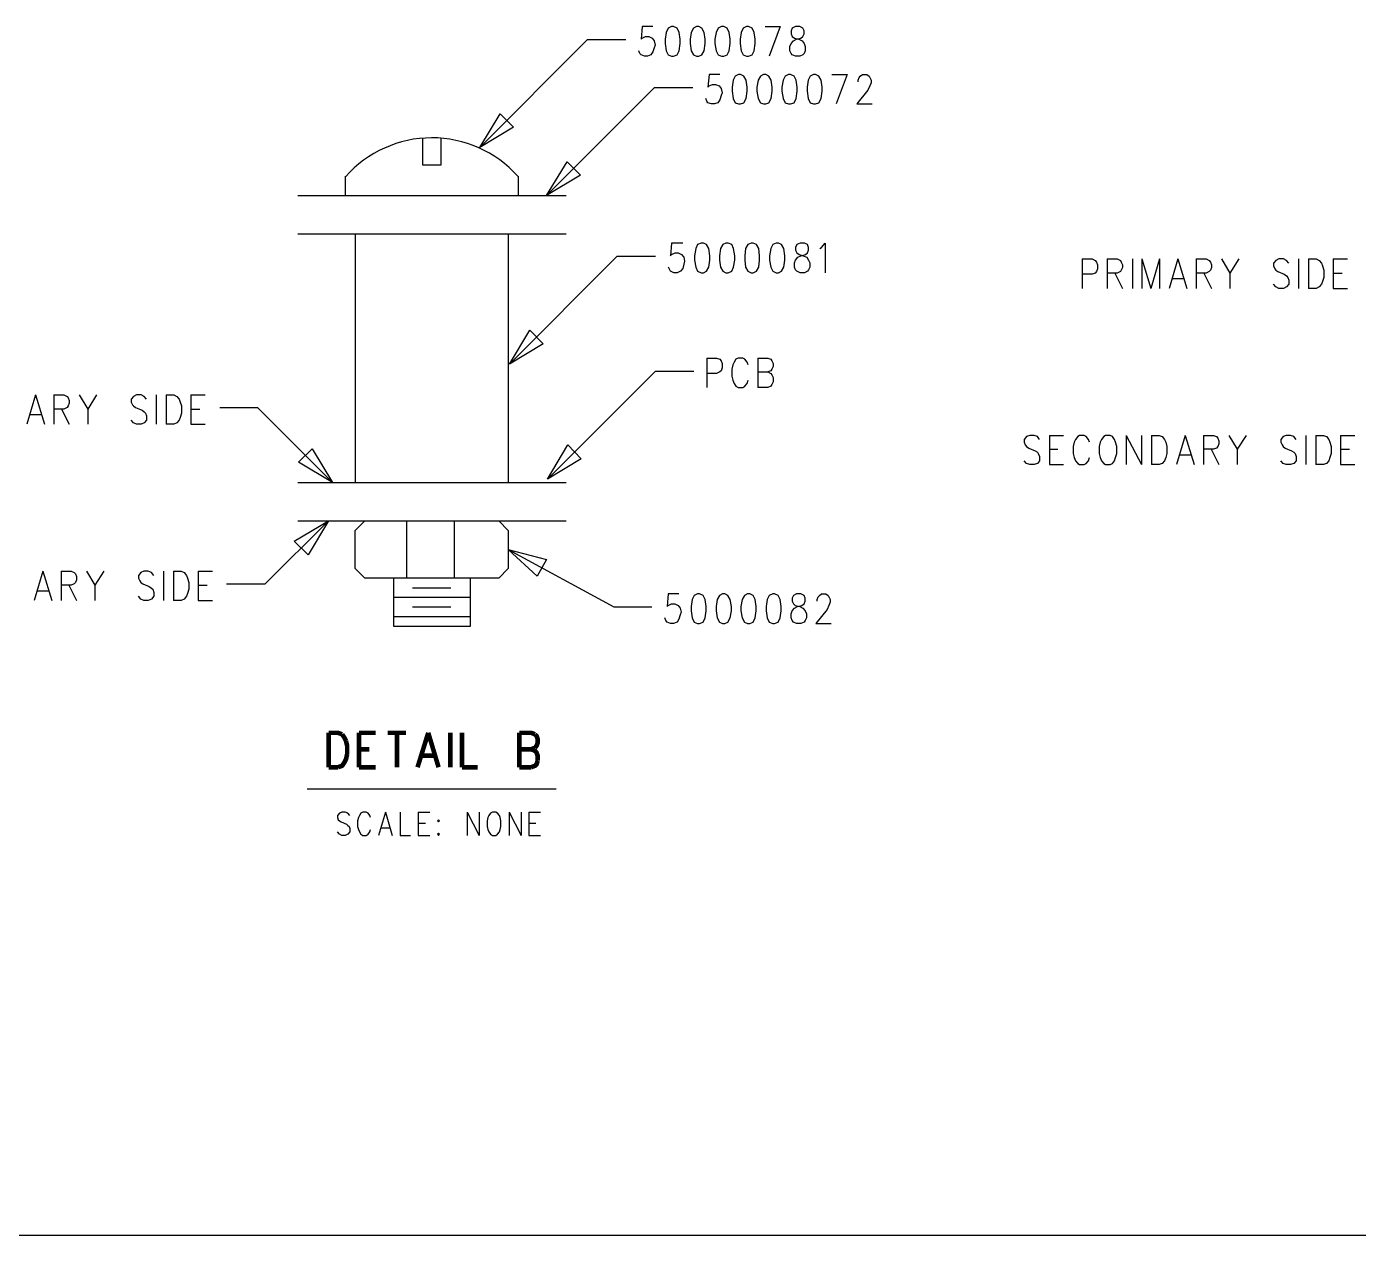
# Model space of a CAD drawing. Extents: x 11.9 to 28.1, y 10.8 to 21.2.
# Drawn here: x 19.888 to 23.369, y 10.799 to 13.957 of the extents above; entities that cross this region are included whole.
import ezdxf

# ---------------------------------------------------------------- set-up
doc = ezdxf.new("R2010")
doc.units = 0
doc.header["$MEASUREMENT"] = 0
doc.layers.add('LAYNR1', color=2, linetype='Continuous')

msp = doc.modelspace()

# ---------------------------------------------------------------- linework, layer by layer
at = {"layer": 'LAYNR1', "color": 7}
for points in [[(21.525, 13.957), (21.497, 13.957), (21.494, 13.924), (21.497, 13.927), (21.506, 13.931), (21.514, 13.931), (21.523, 13.927), (21.528, 13.92), (21.531, 13.909), (21.528, 13.902), (21.525, 13.891), (21.52, 13.883), (21.511, 13.88), (21.503, 13.88), (21.494, 13.883), (21.491, 13.887), (21.488, 13.894)], [(21.818, 13.957), (21.858, 13.957)], [(21.858, 13.957), (21.829, 13.88)], [(21.073, 13.641), (21.354, 13.923)], [(21.354, 13.923), (21.454, 13.923)], [(21.7, 13.832), (21.672, 13.832), (21.669, 13.799), (21.672, 13.802), (21.681, 13.806), (21.689, 13.806), (21.698, 13.802), (21.703, 13.795), (21.706, 13.784), (21.703, 13.777), (21.7, 13.766), (21.695, 13.758), (21.686, 13.755), (21.678, 13.755), (21.669, 13.758), (21.666, 13.762), (21.663, 13.769)], [(21.993, 13.832), (22.033, 13.832)], [(22.033, 13.832), (22.004, 13.755)], [(22.061, 13.813), (22.061, 13.817), (22.064, 13.824), (22.067, 13.828), (22.073, 13.832), (22.084, 13.832), (22.09, 13.828), (22.092, 13.824), (22.095, 13.817), (22.095, 13.81), (22.092, 13.802), (22.087, 13.791), (22.058, 13.755), (22.098, 13.755)], [(21.247, 13.516), (21.529, 13.798)], [(21.529, 13.798), (21.629, 13.798)], [(20.923, 13.666), (20.923, 13.596)], [(20.972, 13.596), (20.972, 13.666)], [(20.923, 13.596), (20.972, 13.596)], [(20.722, 13.516), (20.722, 13.566)], [(21.173, 13.566), (21.173, 13.516)], [(20.597, 13.516), (21.298, 13.516)], [(20.597, 13.416), (21.298, 13.416)], [(20.747, 13.416), (20.747, 12.766)], [(21.147, 13.416), (21.147, 12.766)], [(21.603, 13.391), (21.574, 13.391), (21.571, 13.358), (21.574, 13.362), (21.583, 13.366), (21.591, 13.366), (21.6, 13.362), (21.606, 13.355), (21.608, 13.344), (21.606, 13.336), (21.603, 13.325), (21.597, 13.318), (21.588, 13.314), (21.58, 13.314), (21.571, 13.318), (21.569, 13.322), (21.566, 13.329)], [(21.961, 13.377), (21.966, 13.38), (21.975, 13.391), (21.975, 13.314)], [(21.15, 13.075), (21.432, 13.357)], [(21.432, 13.357), (21.532, 13.357)], [(22.647, 13.35), (22.647, 13.273)], [(22.647, 13.35), (22.673, 13.35), (22.681, 13.346), (22.684, 13.342), (22.687, 13.335), (22.687, 13.324), (22.684, 13.317), (22.681, 13.313), (22.673, 13.31), (22.647, 13.31)], [(22.712, 13.35), (22.712, 13.273)], [(22.712, 13.35), (22.738, 13.35), (22.747, 13.346), (22.749, 13.342), (22.752, 13.335), (22.752, 13.328), (22.749, 13.321), (22.747, 13.317), (22.738, 13.313), (22.712, 13.313)], [(22.778, 13.35), (22.778, 13.273)], [(22.803, 13.35), (22.803, 13.273)], [(22.803, 13.35), (22.826, 13.273)], [(22.849, 13.35), (22.826, 13.273)], [(22.849, 13.35), (22.849, 13.273)], [(22.897, 13.35), (22.874, 13.273)], [(22.897, 13.35), (22.92, 13.273)], [(22.945, 13.35), (22.945, 13.273)], [(22.945, 13.35), (22.971, 13.35), (22.979, 13.346), (22.982, 13.342), (22.985, 13.335), (22.985, 13.328), (22.982, 13.321), (22.979, 13.317), (22.971, 13.313), (22.945, 13.313)], [(23.011, 13.35), (23.033, 13.313), (23.033, 13.273)], [(23.056, 13.35), (23.033, 13.313)], [(23.187, 13.339), (23.181, 13.346), (23.173, 13.35), (23.161, 13.35), (23.153, 13.346), (23.147, 13.339), (23.147, 13.332), (23.15, 13.324), (23.153, 13.321), (23.158, 13.317), (23.175, 13.31), (23.181, 13.306), (23.184, 13.302), (23.187, 13.295), (23.187, 13.284), (23.181, 13.277), (23.173, 13.273), (23.161, 13.273), (23.153, 13.277), (23.147, 13.284)], [(23.212, 13.35), (23.212, 13.273)], [(23.238, 13.35), (23.238, 13.273)], [(23.238, 13.35), (23.258, 13.35), (23.266, 13.346), (23.272, 13.339), (23.275, 13.332), (23.278, 13.321), (23.278, 13.302), (23.275, 13.291), (23.272, 13.284), (23.266, 13.277), (23.258, 13.273), (23.238, 13.273)], [(23.303, 13.35), (23.303, 13.273)], [(23.303, 13.35), (23.34, 13.35)], [(22.732, 13.313), (22.752, 13.273)], [(22.883, 13.299), (22.911, 13.299)], [(22.965, 13.313), (22.985, 13.273)], [(23.303, 13.313), (23.326, 13.313)], [(23.303, 13.273), (23.34, 13.273)], [(21.666, 13.091), (21.666, 13.014)], [(21.666, 13.091), (21.691, 13.091), (21.7, 13.088), (21.703, 13.084), (21.706, 13.077), (21.706, 13.066), (21.703, 13.058), (21.7, 13.055), (21.691, 13.051), (21.666, 13.051)], [(21.774, 13.073), (21.771, 13.08), (21.765, 13.088), (21.76, 13.091), (21.748, 13.091), (21.742, 13.088), (21.737, 13.08), (21.734, 13.073), (21.731, 13.062), (21.731, 13.044), (21.734, 13.033), (21.737, 13.025), (21.742, 13.018), (21.748, 13.014), (21.76, 13.014), (21.765, 13.018), (21.771, 13.025), (21.774, 13.033)], [(21.799, 13.091), (21.799, 13.014)], [(21.799, 13.091), (21.825, 13.091), (21.833, 13.088), (21.836, 13.084), (21.839, 13.077), (21.839, 13.069), (21.836, 13.062), (21.833, 13.058), (21.825, 13.055)], [(21.25, 12.775), (21.532, 13.057)], [(21.532, 13.057), (21.632, 13.057)], [(21.799, 13.055), (21.825, 13.055), (21.833, 13.051), (21.836, 13.047), (21.839, 13.04), (21.839, 13.029), (21.836, 13.022), (21.833, 13.018), (21.825, 13.014), (21.799, 13.014)], [(19.912, 12.995), (19.889, 12.918)], [(19.912, 12.995), (19.935, 12.918)], [(19.96, 12.995), (19.96, 12.918)], [(19.96, 12.995), (19.986, 12.995), (19.994, 12.991), (19.997, 12.987), (20, 12.98), (20, 12.973), (19.997, 12.966), (19.994, 12.962), (19.986, 12.958), (19.96, 12.958)], [(20.026, 12.995), (20.048, 12.958), (20.048, 12.918)], [(20.071, 12.995), (20.048, 12.958)], [(20.202, 12.984), (20.196, 12.991), (20.188, 12.995), (20.176, 12.995), (20.168, 12.991), (20.162, 12.984), (20.162, 12.976), (20.165, 12.969), (20.168, 12.966), (20.173, 12.962), (20.19, 12.955), (20.196, 12.951), (20.199, 12.947), (20.202, 12.94), (20.202, 12.929), (20.196, 12.922), (20.188, 12.918), (20.176, 12.918), (20.168, 12.922), (20.162, 12.929)], [(20.227, 12.995), (20.227, 12.918)], [(20.253, 12.995), (20.253, 12.918)], [(20.253, 12.995), (20.273, 12.995), (20.281, 12.991), (20.287, 12.984), (20.29, 12.976), (20.293, 12.966), (20.293, 12.947), (20.29, 12.936), (20.287, 12.929), (20.281, 12.922), (20.273, 12.918), (20.253, 12.918)], [(20.318, 12.995), (20.318, 12.918)], [(20.318, 12.995), (20.355, 12.995)], [(19.98, 12.958), (20, 12.918)], [(20.318, 12.958), (20.341, 12.958)], [(20.493, 12.961), (20.393, 12.961)], [(20.688, 12.766), (20.493, 12.961)], [(19.898, 12.944), (19.926, 12.944)], [(20.318, 12.918), (20.355, 12.918)], [(22.535, 12.878), (22.53, 12.886), (22.521, 12.889), (22.51, 12.889), (22.501, 12.886), (22.495, 12.878), (22.495, 12.871), (22.498, 12.864), (22.501, 12.86), (22.507, 12.856), (22.524, 12.849), (22.53, 12.845), (22.532, 12.842), (22.535, 12.834), (22.535, 12.823), (22.53, 12.816), (22.521, 12.813), (22.51, 12.813), (22.501, 12.816), (22.495, 12.823)], [(22.561, 12.889), (22.561, 12.813)], [(22.561, 12.889), (22.598, 12.889)], [(22.666, 12.871), (22.663, 12.878), (22.657, 12.886), (22.652, 12.889), (22.64, 12.889), (22.635, 12.886), (22.629, 12.878), (22.626, 12.871), (22.623, 12.86), (22.623, 12.842), (22.626, 12.831), (22.629, 12.823), (22.635, 12.816), (22.64, 12.813), (22.652, 12.813), (22.657, 12.816), (22.663, 12.823), (22.666, 12.831)], [(22.762, 12.889), (22.762, 12.813)], [(22.762, 12.889), (22.802, 12.813)], [(22.802, 12.889), (22.802, 12.813)], [(22.828, 12.889), (22.828, 12.813)], [(22.828, 12.889), (22.848, 12.889), (22.856, 12.886), (22.862, 12.878), (22.865, 12.871), (22.868, 12.86), (22.868, 12.842), (22.865, 12.831), (22.862, 12.823), (22.856, 12.816), (22.848, 12.813), (22.828, 12.813)], [(22.916, 12.889), (22.893, 12.813)], [(22.916, 12.889), (22.939, 12.813)], [(22.964, 12.889), (22.964, 12.813)], [(22.964, 12.889), (22.99, 12.889), (22.998, 12.886), (23.001, 12.882), (23.004, 12.875), (23.004, 12.867), (23.001, 12.86), (22.998, 12.856), (22.99, 12.853), (22.964, 12.853)], [(23.03, 12.889), (23.052, 12.853), (23.052, 12.813)], [(23.075, 12.889), (23.052, 12.853)], [(23.206, 12.878), (23.2, 12.886), (23.191, 12.889), (23.18, 12.889), (23.172, 12.886), (23.166, 12.878), (23.166, 12.871), (23.169, 12.864), (23.172, 12.86), (23.177, 12.856), (23.194, 12.849), (23.2, 12.845), (23.203, 12.842), (23.206, 12.834), (23.206, 12.823), (23.2, 12.816), (23.191, 12.813), (23.18, 12.813), (23.172, 12.816), (23.166, 12.823)], [(23.231, 12.889), (23.231, 12.813)], [(23.257, 12.889), (23.257, 12.813)], [(23.257, 12.889), (23.277, 12.889), (23.285, 12.886), (23.291, 12.878), (23.294, 12.871), (23.297, 12.86), (23.297, 12.842), (23.294, 12.831), (23.291, 12.823), (23.285, 12.816), (23.277, 12.813), (23.257, 12.813)], [(23.322, 12.889), (23.322, 12.813)], [(23.322, 12.889), (23.359, 12.889)], [(22.561, 12.853), (22.583, 12.853)], [(22.984, 12.853), (23.004, 12.813)], [(23.322, 12.853), (23.345, 12.853)], [(22.561, 12.813), (22.598, 12.813)], [(22.902, 12.838), (22.93, 12.838)], [(23.322, 12.813), (23.359, 12.813)], [(20.597, 12.766), (21.298, 12.766)], [(20.677, 12.666), (20.511, 12.5)], [(20.597, 12.666), (21.298, 12.666)], [(20.747, 12.641), (20.772, 12.666)], [(20.747, 12.541), (20.747, 12.641)], [(20.772, 12.666), (21.122, 12.666)], [(20.882, 12.516), (20.882, 12.666)], [(21.007, 12.516), (21.007, 12.666)], [(21.122, 12.666), (21.147, 12.641)], [(21.147, 12.641), (21.147, 12.541)], [(21.147, 12.591), (21.423, 12.441)], [(19.931, 12.534), (19.908, 12.458)], [(19.931, 12.534), (19.954, 12.458)], [(19.979, 12.534), (19.979, 12.458)], [(19.979, 12.534), (20.005, 12.534), (20.013, 12.531), (20.016, 12.527), (20.019, 12.52), (20.019, 12.512), (20.016, 12.505), (20.013, 12.501), (20.005, 12.498), (19.979, 12.498)], [(20.045, 12.534), (20.067, 12.498), (20.067, 12.458)], [(20.09, 12.534), (20.067, 12.498)], [(20.221, 12.523), (20.215, 12.531), (20.206, 12.534), (20.195, 12.534), (20.187, 12.531), (20.181, 12.523), (20.181, 12.516), (20.184, 12.509), (20.187, 12.505), (20.192, 12.501), (20.209, 12.494), (20.215, 12.49), (20.218, 12.487), (20.221, 12.479), (20.221, 12.469), (20.215, 12.461), (20.206, 12.458), (20.195, 12.458), (20.187, 12.461), (20.181, 12.469)], [(20.246, 12.534), (20.246, 12.458)], [(20.272, 12.534), (20.272, 12.458)], [(20.272, 12.534), (20.292, 12.534), (20.3, 12.531), (20.306, 12.523), (20.309, 12.516), (20.312, 12.505), (20.312, 12.487), (20.309, 12.476), (20.306, 12.469), (20.3, 12.461), (20.292, 12.458), (20.272, 12.458)], [(20.337, 12.534), (20.337, 12.458)], [(20.337, 12.534), (20.374, 12.534)], [(20.772, 12.516), (20.747, 12.541)], [(21.147, 12.541), (21.122, 12.516)], [(19.999, 12.498), (20.019, 12.458)], [(20.337, 12.498), (20.36, 12.498)], [(20.511, 12.5), (20.411, 12.5)], [(21.122, 12.516), (20.772, 12.516)], [(20.847, 12.516), (20.847, 12.391)], [(21.048, 12.391), (21.048, 12.516)], [(19.917, 12.483), (19.945, 12.483)], [(20.847, 12.466), (21.048, 12.466)], [(20.897, 12.491), (20.997, 12.491)], [(21.593, 12.475), (21.565, 12.475), (21.562, 12.442)], [(21.633, 12.471), (21.628, 12.46), (21.625, 12.442)], [(21.642, 12.475), (21.633, 12.471)], [(21.656, 12.471), (21.647, 12.475), (21.642, 12.475)], [(21.664, 12.442), (21.662, 12.46), (21.656, 12.471)], [(21.699, 12.471), (21.693, 12.46), (21.69, 12.442)], [(21.707, 12.475), (21.699, 12.471)], [(21.721, 12.471), (21.713, 12.475), (21.707, 12.475)], [(21.73, 12.442), (21.727, 12.46), (21.721, 12.471)], [(21.764, 12.471), (21.758, 12.46), (21.755, 12.442)], [(21.772, 12.475), (21.764, 12.471)], [(21.787, 12.471), (21.778, 12.475), (21.772, 12.475)], [(21.795, 12.442), (21.792, 12.46), (21.787, 12.471)], [(21.829, 12.471), (21.824, 12.46), (21.821, 12.442)], [(21.838, 12.475), (21.829, 12.471)], [(21.852, 12.471), (21.843, 12.475), (21.838, 12.475)], [(21.86, 12.442), (21.858, 12.46), (21.852, 12.471)], [(21.892, 12.471), (21.889, 12.464), (21.889, 12.456), (21.892, 12.449), (21.897, 12.445), (21.909, 12.442)], [(21.9, 12.475), (21.892, 12.471)], [(21.92, 12.471), (21.912, 12.475), (21.9, 12.475)], [(21.903, 12.442), (21.914, 12.445), (21.92, 12.449), (21.923, 12.456), (21.923, 12.464), (21.92, 12.471)], [(21.983, 12.471), (21.985, 12.467), (21.988, 12.46), (21.988, 12.453), (21.985, 12.445), (21.98, 12.434), (21.951, 12.398), (21.991, 12.398)], [(21.954, 12.456), (21.954, 12.46), (21.957, 12.467), (21.96, 12.471)], [(21.96, 12.471), (21.966, 12.475), (21.977, 12.475), (21.983, 12.471)], [(20.337, 12.458), (20.374, 12.458)], [(20.897, 12.441), (20.997, 12.441)], [(21.423, 12.441), (21.522, 12.441)], [(21.562, 12.442), (21.565, 12.445), (21.574, 12.449), (21.582, 12.449), (21.591, 12.445), (21.596, 12.438), (21.599, 12.427), (21.596, 12.42), (21.593, 12.409), (21.588, 12.401), (21.579, 12.398), (21.571, 12.398), (21.562, 12.401), (21.559, 12.405), (21.556, 12.412)], [(21.625, 12.442), (21.625, 12.431), (21.628, 12.412)], [(21.662, 12.412), (21.664, 12.431), (21.664, 12.442)], [(21.69, 12.442), (21.69, 12.431), (21.693, 12.412)], [(21.727, 12.412), (21.73, 12.431), (21.73, 12.442)], [(21.755, 12.442), (21.755, 12.431), (21.758, 12.412)], [(21.792, 12.412), (21.795, 12.431), (21.795, 12.442)], [(21.821, 12.442), (21.821, 12.431), (21.824, 12.412)], [(21.858, 12.412), (21.86, 12.431), (21.86, 12.442)], [(21.886, 12.412), (21.886, 12.423), (21.889, 12.431), (21.895, 12.438), (21.903, 12.442)], [(21.909, 12.442), (21.917, 12.438), (21.923, 12.431), (21.926, 12.423), (21.926, 12.412)], [(20.847, 12.416), (21.048, 12.416)], [(20.847, 12.391), (21.048, 12.391)], [(21.628, 12.412), (21.633, 12.401), (21.642, 12.398), (21.647, 12.398), (21.656, 12.401), (21.662, 12.412)], [(21.693, 12.412), (21.699, 12.401), (21.707, 12.398), (21.713, 12.398), (21.721, 12.401), (21.727, 12.412)], [(21.758, 12.412), (21.764, 12.401), (21.772, 12.398), (21.778, 12.398), (21.787, 12.401), (21.792, 12.412)], [(21.824, 12.412), (21.829, 12.401), (21.838, 12.398), (21.843, 12.398), (21.852, 12.401), (21.858, 12.412)], [(21.926, 12.412), (21.923, 12.405), (21.92, 12.401), (21.912, 12.398), (21.9, 12.398), (21.892, 12.401), (21.889, 12.405), (21.886, 12.412)], [(20.622, 11.966), (21.272, 11.966)], [(20.733, 11.896), (20.728, 11.902), (20.721, 11.905), (20.712, 11.905), (20.706, 11.902), (20.701, 11.896), (20.701, 11.891)], [(20.787, 11.891), (20.785, 11.896), (20.781, 11.902), (20.776, 11.905), (20.767, 11.905), (20.762, 11.902), (20.758, 11.896), (20.756, 11.891)], [(20.826, 11.905), (20.808, 11.844)], [(20.826, 11.905), (20.844, 11.844)], [(20.865, 11.905), (20.865, 11.844)], [(20.912, 11.905), (20.912, 11.844)], [(20.912, 11.905), (20.942, 11.905)], [(21.04, 11.905), (21.04, 11.844)], [(21.04, 11.905), (21.071, 11.844)], [(21.071, 11.905), (21.071, 11.844)], [(21.106, 11.905), (21.101, 11.902), (21.096, 11.896), (21.094, 11.891)], [(21.126, 11.891), (21.124, 11.896), (21.119, 11.902), (21.115, 11.905), (21.106, 11.905)], [(21.149, 11.905), (21.149, 11.844)], [(21.149, 11.905), (21.181, 11.844)], [(21.181, 11.905), (21.181, 11.844)], [(21.201, 11.905), (21.201, 11.844)], [(21.201, 11.905), (21.231, 11.905)], [(20.701, 11.891), (20.703, 11.885), (20.706, 11.882), (20.71, 11.879), (20.724, 11.873), (20.728, 11.87), (20.731, 11.867)], [(20.731, 11.867), (20.733, 11.862), (20.733, 11.853), (20.728, 11.847), (20.721, 11.844)], [(20.756, 11.891), (20.753, 11.882), (20.753, 11.867)], [(20.753, 11.867), (20.756, 11.859), (20.758, 11.853), (20.762, 11.847), (20.767, 11.844)], [(20.912, 11.876), (20.931, 11.876)], [(21.094, 11.891), (21.092, 11.882), (21.092, 11.867)], [(21.092, 11.867), (21.094, 11.859), (21.096, 11.853), (21.101, 11.847), (21.106, 11.844)], [(21.115, 11.844), (21.119, 11.847), (21.124, 11.853), (21.126, 11.859), (21.128, 11.867)], [(21.128, 11.867), (21.128, 11.882), (21.126, 11.891)], [(21.201, 11.876), (21.219, 11.876)], [(20.712, 11.844), (20.706, 11.847), (20.701, 11.853)], [(20.721, 11.844), (20.712, 11.844)], [(20.767, 11.844), (20.776, 11.844)], [(20.776, 11.844), (20.781, 11.847), (20.785, 11.853), (20.787, 11.859)], [(20.815, 11.864), (20.837, 11.864)], [(20.865, 11.844), (20.892, 11.844)], [(20.912, 11.844), (20.942, 11.844)], [(20.965, 11.85), (20.962, 11.847), (20.965, 11.844)], [(20.965, 11.844), (20.967, 11.847), (20.965, 11.85)], [(21.106, 11.844), (21.115, 11.844)], [(21.201, 11.844), (21.231, 11.844)], [(28.093, 10.799), (11.892, 10.799)]]:
    msp.add_lwpolyline(points, dxfattribs=at)
for points in [[(21.574, 13.957), (21.565, 13.953), (21.56, 13.942), (21.557, 13.924), (21.557, 13.913), (21.56, 13.894), (21.565, 13.883), (21.574, 13.88), (21.579, 13.88), (21.588, 13.883), (21.594, 13.894), (21.596, 13.913), (21.596, 13.924), (21.594, 13.942), (21.588, 13.953), (21.579, 13.957), (21.574, 13.957)], [(21.639, 13.957), (21.631, 13.953), (21.625, 13.942), (21.622, 13.924), (21.622, 13.913), (21.625, 13.894), (21.631, 13.883), (21.639, 13.88), (21.645, 13.88), (21.653, 13.883), (21.659, 13.894), (21.662, 13.913), (21.662, 13.924), (21.659, 13.942), (21.653, 13.953), (21.645, 13.957), (21.639, 13.957)], [(21.704, 13.957), (21.696, 13.953), (21.69, 13.942), (21.687, 13.924), (21.687, 13.913), (21.69, 13.894), (21.696, 13.883), (21.704, 13.88), (21.71, 13.88), (21.719, 13.883), (21.724, 13.894), (21.727, 13.913), (21.727, 13.924), (21.724, 13.942), (21.719, 13.953), (21.71, 13.957), (21.704, 13.957)], [(21.77, 13.957), (21.761, 13.953), (21.756, 13.942), (21.753, 13.924), (21.753, 13.913), (21.756, 13.894), (21.761, 13.883), (21.77, 13.88), (21.775, 13.88), (21.784, 13.883), (21.79, 13.894), (21.792, 13.913), (21.792, 13.924), (21.79, 13.942), (21.784, 13.953), (21.775, 13.957), (21.77, 13.957)], [(21.898, 13.957), (21.889, 13.953), (21.886, 13.946), (21.886, 13.938), (21.889, 13.931), (21.895, 13.927), (21.906, 13.924), (21.915, 13.92), (21.92, 13.913), (21.923, 13.905), (21.923, 13.894), (21.92, 13.887), (21.917, 13.883), (21.909, 13.88), (21.898, 13.88), (21.889, 13.883), (21.886, 13.887), (21.883, 13.894), (21.883, 13.905), (21.886, 13.913), (21.892, 13.92), (21.9, 13.924), (21.912, 13.927), (21.917, 13.931), (21.92, 13.938), (21.92, 13.946), (21.917, 13.953), (21.909, 13.957), (21.898, 13.957)], [(21.749, 13.832), (21.74, 13.828), (21.735, 13.817), (21.732, 13.799), (21.732, 13.788), (21.735, 13.769), (21.74, 13.758), (21.749, 13.755), (21.754, 13.755), (21.763, 13.758), (21.769, 13.769), (21.771, 13.788), (21.771, 13.799), (21.769, 13.817), (21.763, 13.828), (21.754, 13.832), (21.749, 13.832)], [(21.814, 13.832), (21.806, 13.828), (21.8, 13.817), (21.797, 13.799), (21.797, 13.788), (21.8, 13.769), (21.806, 13.758), (21.814, 13.755), (21.82, 13.755), (21.828, 13.758), (21.834, 13.769), (21.837, 13.788), (21.837, 13.799), (21.834, 13.817), (21.828, 13.828), (21.82, 13.832), (21.814, 13.832)], [(21.879, 13.832), (21.871, 13.828), (21.865, 13.817), (21.862, 13.799), (21.862, 13.788), (21.865, 13.769), (21.871, 13.758), (21.879, 13.755), (21.885, 13.755), (21.894, 13.758), (21.899, 13.769), (21.902, 13.788), (21.902, 13.799), (21.899, 13.817), (21.894, 13.828), (21.885, 13.832), (21.879, 13.832)], [(21.945, 13.832), (21.936, 13.828), (21.931, 13.817), (21.928, 13.799), (21.928, 13.788), (21.931, 13.769), (21.936, 13.758), (21.945, 13.755), (21.95, 13.755), (21.959, 13.758), (21.965, 13.769), (21.967, 13.788), (21.967, 13.799), (21.965, 13.817), (21.959, 13.828), (21.95, 13.832), (21.945, 13.832)], [(21.073, 13.641), (21.126, 13.729), (21.161, 13.694), (21.073, 13.641)], [(21.247, 13.516), (21.301, 13.604), (21.336, 13.569), (21.247, 13.516)], [(21.651, 13.391), (21.642, 13.388), (21.637, 13.377), (21.634, 13.358), (21.634, 13.347), (21.637, 13.329), (21.642, 13.318), (21.651, 13.314), (21.657, 13.314), (21.665, 13.318), (21.671, 13.329), (21.674, 13.347), (21.674, 13.358), (21.671, 13.377), (21.665, 13.388), (21.657, 13.391), (21.651, 13.391)], [(21.716, 13.391), (21.708, 13.388), (21.702, 13.377), (21.699, 13.358), (21.699, 13.347), (21.702, 13.329), (21.708, 13.318), (21.716, 13.314), (21.722, 13.314), (21.731, 13.318), (21.736, 13.329), (21.739, 13.347), (21.739, 13.358), (21.736, 13.377), (21.731, 13.388), (21.722, 13.391), (21.716, 13.391)], [(21.782, 13.391), (21.773, 13.388), (21.767, 13.377), (21.765, 13.358), (21.765, 13.347), (21.767, 13.329), (21.773, 13.318), (21.782, 13.314), (21.787, 13.314), (21.796, 13.318), (21.802, 13.329), (21.804, 13.347), (21.804, 13.358), (21.802, 13.377), (21.796, 13.388), (21.787, 13.391), (21.782, 13.391)], [(21.847, 13.391), (21.838, 13.388), (21.833, 13.377), (21.83, 13.358), (21.83, 13.347), (21.833, 13.329), (21.838, 13.318), (21.847, 13.314), (21.853, 13.314), (21.861, 13.318), (21.867, 13.329), (21.87, 13.347), (21.87, 13.358), (21.867, 13.377), (21.861, 13.388), (21.853, 13.391), (21.847, 13.391)], [(21.91, 13.391), (21.901, 13.388), (21.898, 13.38), (21.898, 13.373), (21.901, 13.366), (21.907, 13.362), (21.918, 13.358), (21.927, 13.355), (21.932, 13.347), (21.935, 13.34), (21.935, 13.329), (21.932, 13.322), (21.929, 13.318), (21.921, 13.314), (21.91, 13.314), (21.901, 13.318), (21.898, 13.322), (21.895, 13.329), (21.895, 13.34), (21.898, 13.347), (21.904, 13.355), (21.912, 13.358), (21.924, 13.362), (21.929, 13.366), (21.932, 13.373), (21.932, 13.38), (21.929, 13.388), (21.921, 13.391), (21.91, 13.391)], [(21.15, 13.075), (21.203, 13.164), (21.238, 13.128), (21.15, 13.075)], [(22.708, 12.889), (22.703, 12.886), (22.697, 12.878), (22.694, 12.871), (22.691, 12.86), (22.691, 12.842), (22.694, 12.831), (22.697, 12.823), (22.703, 12.816), (22.708, 12.813), (22.72, 12.813), (22.726, 12.816), (22.731, 12.823), (22.734, 12.831), (22.737, 12.842), (22.737, 12.86), (22.734, 12.871), (22.731, 12.878), (22.726, 12.886), (22.72, 12.889), (22.708, 12.889)], [(20.688, 12.766), (20.599, 12.819), (20.635, 12.854), (20.688, 12.766)], [(21.25, 12.775), (21.303, 12.864), (21.338, 12.828), (21.25, 12.775)], [(20.677, 12.666), (20.624, 12.577), (20.588, 12.613), (20.677, 12.666)], [(21.147, 12.591), (21.247, 12.565), (21.223, 12.521), (21.147, 12.591)], [(20.965, 11.885), (20.962, 11.882), (20.965, 11.879), (20.967, 11.882), (20.965, 11.885)]]:
    msp.add_lwpolyline(points, close=True, dxfattribs=at)
msp.add_lwpolyline([(21.172, 13.566, 0.448907), (20.722, 13.565)], format="xyb", dxfattribs=at)
at = {"layer": 'LAYNR1', "color": 7, "const_width": 0.012}
for points in [[(20.678, 12.112), (20.678, 12.022)], [(20.678, 12.112), (20.702, 12.112), (20.713, 12.108)], [(20.713, 12.108), (20.719, 12.099), (20.723, 12.091)], [(20.757, 12.112), (20.757, 12.022)], [(20.757, 12.112), (20.801, 12.112)], [(20.832, 12.112), (20.88, 12.112)], [(20.856, 12.112), (20.856, 12.022)], [(20.938, 12.112), (20.91, 12.022)], [(20.938, 12.112), (20.965, 12.022)], [(20.996, 12.112), (20.996, 12.022)], [(21.026, 12.112), (21.026, 12.022)], [(21.176, 12.112), (21.176, 12.022)], [(21.176, 12.112), (21.207, 12.112), (21.217, 12.108)], [(21.217, 12.108), (21.221, 12.104), (21.224, 12.095), (21.224, 12.086), (21.221, 12.078), (21.217, 12.073)], [(20.723, 12.091), (20.726, 12.078), (20.726, 12.056)], [(21.217, 12.073), (21.207, 12.069)], [(20.726, 12.056), (20.723, 12.043), (20.719, 12.035), (20.713, 12.026), (20.702, 12.022)], [(20.757, 12.069), (20.784, 12.069)], [(20.921, 12.052), (20.955, 12.052)], [(21.176, 12.069), (21.207, 12.069), (21.217, 12.065), (21.221, 12.06), (21.224, 12.052), (21.224, 12.039)], [(21.224, 12.039), (21.221, 12.03), (21.217, 12.026), (21.207, 12.022)], [(20.702, 12.022), (20.678, 12.022)], [(20.757, 12.022), (20.801, 12.022)], [(21.026, 12.022), (21.067, 12.022)], [(21.207, 12.022), (21.176, 12.022)]]:
    msp.add_lwpolyline(points, dxfattribs=at)

doc.saveas('drawing.dxf')
